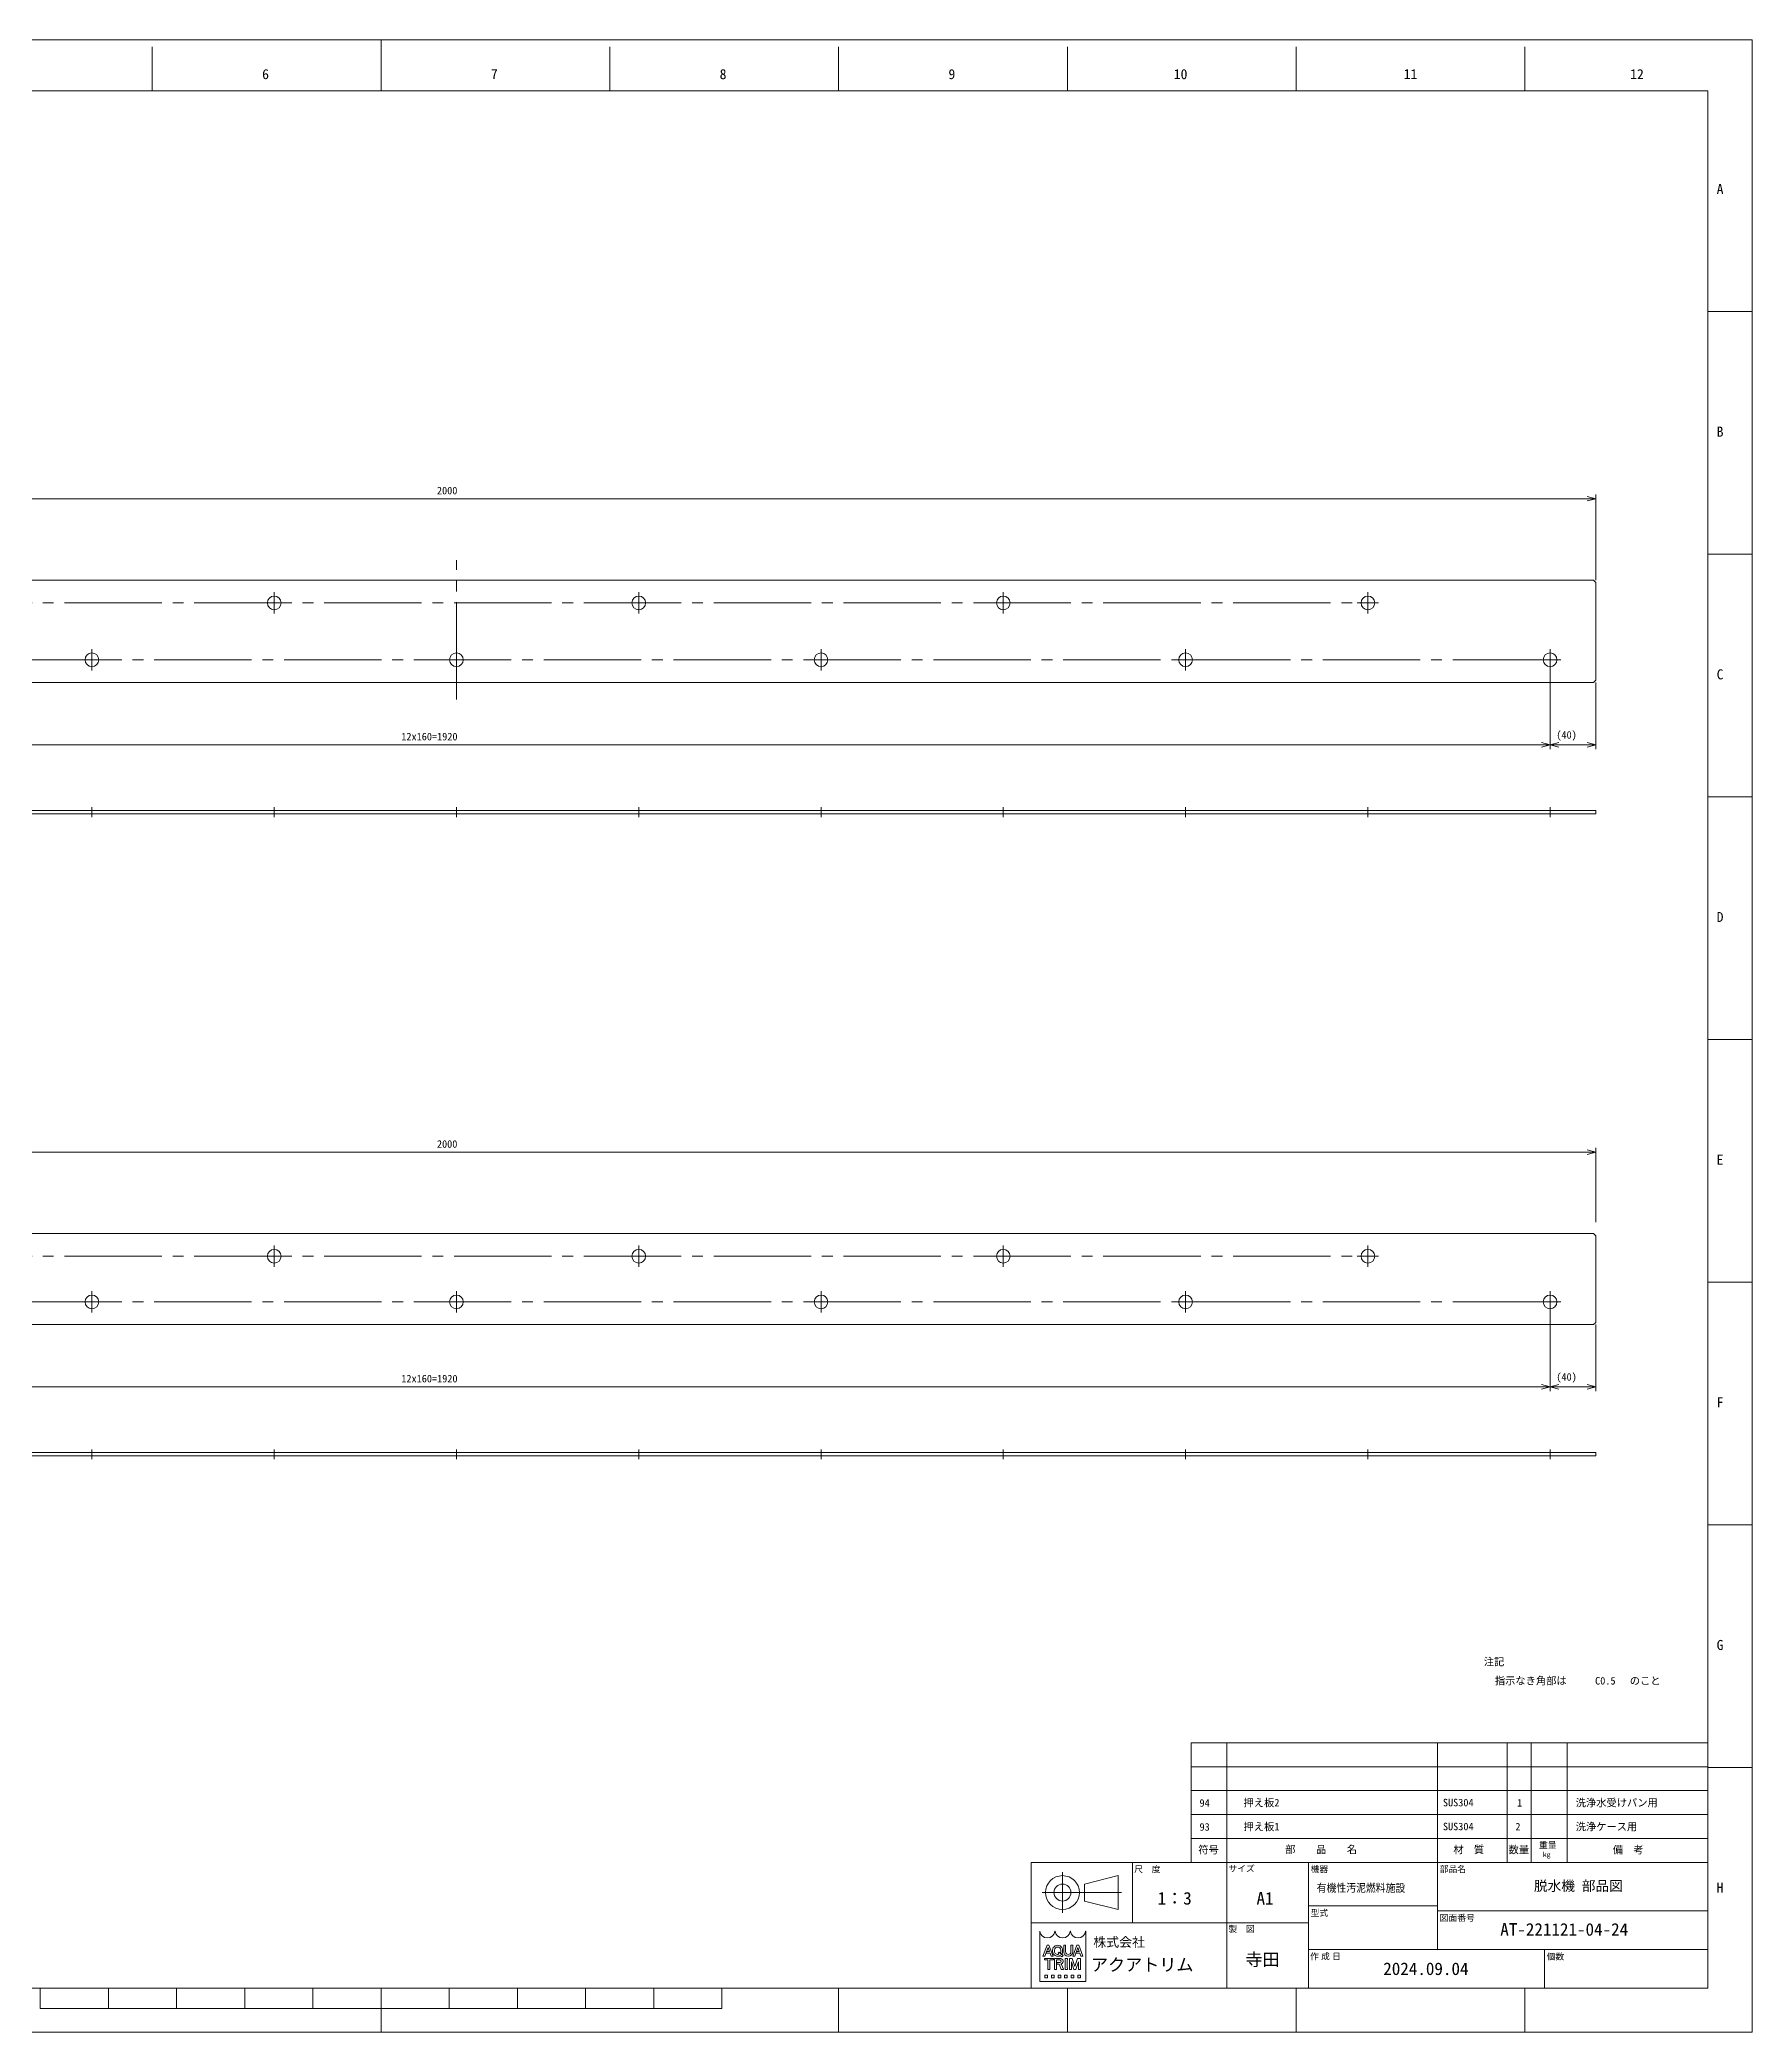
# Model space of a CAD drawing. Units: millimetres at full size. Extents: x -1242 to 1242, y -1213 to 882.
# Drawn here: x -261 to 1242, y -867 to 882 of the extents above; entities that cross this region are included whole.
import ezdxf
from ezdxf.enums import TextEntityAlignment as Align

# ---------------------------------------------------------------- set-up
doc = ezdxf.new("R2010")
doc.units = ezdxf.units.MM
doc.header["$LTSCALE"] = 9.4985
doc.linetypes.add('CHAIN2', pattern=[12, 9, -1, 1, -1])
for name, color, linetype, lineweight in [('0-0_90_FRAME', 2, 'Continuous', 9), ('0-1_91_BLANK', 6, 'Continuous', 9), ('0-2_08_DIM', 3, 'Continuous', 9), ('0-3_0', 134, 'Continuous', 9), ('0-4_05_CENTER', 2, 'CHAIN2', 9)]:
    doc.layers.add(name, color=color, linetype=linetype, lineweight=lineweight)
doc.layers.add('0-5_07_TEXT', color=3, linetype='Continuous')
doc.styles.add('ＭＳ ゴシック', font='')
doc.styles.add('ＭＳ Ｐゴシック', font='')
doc.styles.get('ＭＳ ゴシック').set_extended_font_data('MS Gothic')
doc.styles.get('ＭＳ Ｐゴシック').set_extended_font_data('MS PGothic')

# ---------------------------------------------------------------- blocks, each defined once
blk = doc.blocks.new('_Open30')
at = {"layer": '0-2_08_DIM'}
blk.add_line((0, 0), (-1, 0), dxfattribs=at)
blk.add_lwpolyline([(-1, 0.268), (0, 0), (-1, -0.268)], dxfattribs=at)

msp = doc.modelspace()

# ---------------------------------------------------------------- linework, layer by layer
at = {"layer": '0-0_90_FRAME'}
for p, q in [((-161.974, 836.694), (-161.974, 875.58)), ((239.626, 836.694), (239.626, 875.58)), ((440.427, 836.694), (440.427, 875.58)), ((641.227, 836.694), (641.227, 875.58)), ((842.027, 836.694), (842.027, 875.58)), ((1042.827, 836.694), (1042.827, 875.58)), ((1242.302, 643.088), (1203.416, 643.088)), ((1242.302, 430.096), (1203.416, 430.096)), ((1242.302, 217.104), (1203.416, 217.104)), ((1242.302, -208.879), (1203.416, -208.879)), ((1242.302, -421.871), (1203.416, -421.871)), ((749.751, -613.154), (1203.416, -613.154)), ((749.751, -613.154), (749.751, -718.154)), ((781.251, -613.154), (781.251, -718.154)), ((966.023, -613.154), (966.023, -718.154)), ((1027.355, -613.154), (1027.355, -718.154)), ((1048.355, -613.154), (1048.355, -718.154)), ((1079.855, -613.154), (1079.855, -718.154)), ((749.751, -634.154), (1203.416, -634.154)), ((1242.302, -634.862), (1203.416, -634.862)), ((749.751, -655.154), (1203.416, -655.154)), ((749.751, -676.154), (1203.416, -676.154)), ((749.751, -697.154), (1203.416, -697.154)), ((619.825, -800.513), (619.825, -800.467)), ((619.825, -800.513), (621.55, -800.513)), ((621.072, -802.434), (628.948, -802.434)), ((621.072, -802.434), (621.072, -803.779)), ((621.072, -803.779), (623.953, -803.779)), ((621.55, -800.513), (624.244, -792.947)), ((622.49, -797.98), (623.01, -796.52)), ((622.49, -797.98), (626.036, -797.98)), ((623.01, -796.52), (625.517, -796.52)), ((623.448, -790.907), (625.04, -790.907)), ((624.145, -812.04), (624.145, -803.971)), ((625.517, -796.52), (624.244, -792.947)), ((628.663, -800.467), (625.04, -790.907)), ((625.875, -812.04), (625.875, -803.971)), ((626.067, -803.779), (628.948, -803.779)), ((628.253, -795.134), (628.253, -796.286)), ((628.663, -800.513), (628.663, -800.467)), ((628.948, -802.434), (628.948, -803.779)), ((629.854, -795.247), (629.854, -796.169)), ((630.043, -802.434), (630.043, -812.04)), ((630.043, -802.434), (634.462, -802.434)), ((631.773, -803.779), (634.693, -803.779)), ((633.044, -797.966), (633.895, -797.063)), ((633.044, -797.966), (633.829, -798.73)), ((633.895, -797.063), (637.453, -799.995)), ((634.921, -797.862), (636.159, -798.882)), ((635.006, -799.875), (636.341, -801.175)), ((635.489, -795.247), (635.489, -796.169)), ((636.341, -801.175), (637.453, -799.995)), ((637.09, -795.134), (637.09, -796.286)), ((637.979, -796.634), (637.979, -790.907)), ((639.708, -790.907), (637.979, -790.907)), ((639.212, -802.434), (641.326, -802.434)), ((639.212, -802.434), (639.212, -803.779)), ((639.405, -810.503), (639.405, -803.971)), ((639.708, -796.286), (639.708, -790.907)), ((641.134, -810.503), (641.134, -803.971)), ((641.326, -802.434), (641.326, -803.779)), ((642.301, -800.513), (641.725, -800.513)), ((643.057, -802.434), (645.566, -802.434)), ((647.86, -809.411), (645.566, -802.434)), ((645.95, -800.513), (645.95, -800.467)), ((645.95, -800.513), (647.675, -800.513)), ((646.048, -796.634), (646.048, -790.907)), ((647.675, -800.513), (650.369, -792.947)), ((647.86, -809.411), (650.154, -802.434)), ((648.615, -797.98), (649.135, -796.52)), ((648.615, -797.98), (652.161, -797.98)), ((649.135, -796.52), (651.642, -796.52)), ((649.573, -790.907), (651.165, -790.907)), ((652.664, -802.434), (650.154, -802.434)), ((651.642, -796.52), (650.369, -792.947)), ((654.788, -800.467), (651.165, -790.907)), ((654.788, -800.513), (654.788, -800.467)), ((621.553, -817.071), (621.553, -819.376)), ((624.145, -812.04), (625.875, -812.04)), ((627.316, -817.071), (627.316, -819.376)), ((631.83, -807.488), (631.83, -806.143)), ((631.83, -806.143), (634.693, -806.143)), ((631.83, -807.488), (633.717, -807.488)), ((633.08, -817.071), (633.08, -819.376)), ((634.43, -807.97), (635.892, -812.04)), ((635.892, -812.04), (637.756, -812.04)), ((636.1, -807.91), (637.756, -811.963)), ((637.756, -811.963), (637.756, -812.04)), ((638.843, -817.071), (638.843, -819.376)), ((639.212, -812.04), (639.212, -810.695)), ((644.607, -817.071), (644.607, -819.376)), ((646.995, -812.04), (644.784, -805.316)), ((646.995, -812.04), (648.724, -812.04)), ((648.724, -812.04), (650.935, -805.316)), ((652.676, -817.071), (652.676, -819.376)), ((440.427, -867.18), (440.427, -828.468)), ((641.227, -867.18), (641.227, -828.468)), ((842.027, -867.18), (842.027, -828.468)), ((1042.827, -867.18), (1042.827, -828.468))]:
    msp.add_line(p, q, dxfattribs=at)
at = {"layer": '0-0_90_FRAME', "color": 6}
for p, q in [((38.826, 881.58), (38.826, 836.694)), ((1242.302, 4.113), (1203.416, 4.113)), ((-260.296, -846.416), (-260.296, -828.468)), ((-200.471, -846.416), (-200.471, -828.468)), ((-140.647, -846.416), (-140.647, -828.468)), ((-80.823, -846.416), (-80.823, -828.468)), ((-20.998, -846.416), (-20.998, -828.468)), ((38.826, -867.18), (38.826, -828.468)), ((98.65, -846.416), (98.65, -828.468)), ((158.475, -846.416), (158.475, -828.468)), ((218.299, -846.416), (218.299, -828.468)), ((278.123, -846.416), (278.123, -828.468)), ((337.947, -846.416), (337.947, -828.468)), ((-260.296, -846.416), (337.947, -846.416))]:
    msp.add_line(p, q, dxfattribs=at)
at = {"layer": '0-0_90_FRAME', "color": 134}
for p, q in [((636.888, -762.492), (636.888, -726.852)), ((698.516, -771.19), (698.516, -718.154)), ((749.751, -718.154), (1203.416, -718.154)), ((781.251, -828.468), (781.251, -718.154)), ((852.737, -828.468), (852.737, -718.154)), ((966.023, -718.154), (966.023, -794.526)), ((619.068, -744.672), (688.863, -744.672)), ((852.737, -756.34), (966.023, -756.34)), ((966.023, -760.583), (1203.416, -760.583)), ((852.737, -771.19), (609.416, -771.19)), ((852.737, -794.526), (1203.416, -794.526)), ((1060.144, -794.526), (1060.144, -828.468))]:
    msp.add_line(p, q, dxfattribs=at)
at = {"layer": '0-0_90_FRAME', "color": 6}
msp.add_lwpolyline([(-1125.764, -828.468), (1203.416, -828.468), (1203.416, 836.694), (-1125.764, 836.694)], close=True, dxfattribs=at)
at = {"layer": '0-0_90_FRAME', "color": 134}
for points in [[(609.416, -828.468), (1203.416, -828.468), (1203.416, -718.154), (609.416, -718.154)], [(656.193, -737.247), (685.893, -729.822), (685.893, -759.522), (656.193, -752.097)]]:
    msp.add_lwpolyline(points, close=True, dxfattribs=at)
at = {"layer": '0-0_90_FRAME'}
for points in [[(657.287, -778.455), (657.287, -822.834), (616.942, -822.834), (616.942, -778.455)], [(619.825, -800.513), (619.825, -800.467), (623.448, -790.907)], [(628.663, -800.513), (626.938, -800.513), (626.036, -797.98)], [(630.043, -812.04), (631.773, -812.04), (631.773, -803.779)], [(643.057, -802.434), (643.057, -812.04), (644.786, -812.04), (644.784, -805.316)], [(644.319, -796.286), (644.319, -790.907), (646.048, -790.907)], [(645.95, -800.513), (645.95, -800.467), (649.573, -790.907)], [(650.935, -805.316), (650.935, -812.04), (652.664, -812.04), (652.664, -802.434)], [(654.788, -800.513), (653.063, -800.513), (652.161, -797.98)], [(621.553, -817.071), (623.858, -817.071), (623.858, -819.376), (621.553, -819.376)], [(627.316, -817.071), (629.622, -817.071), (629.622, -819.376), (627.316, -819.376)], [(633.08, -817.071), (635.385, -817.071), (635.385, -819.376), (633.08, -819.376)], [(638.843, -817.071), (641.149, -817.071), (641.149, -819.376), (638.843, -819.376)], [(639.212, -812.04), (641.326, -812.04), (641.326, -810.695)], [(644.607, -817.071), (646.912, -817.071), (646.912, -819.376), (644.607, -819.376)], [(652.676, -817.071), (650.371, -817.071), (650.371, -819.376), (652.676, -819.376)]]:
    msp.add_lwpolyline(points, dxfattribs=at)
at = {"layer": '0-0_90_FRAME', "color": 134}
for radius in [14.85, 7.425]:
    msp.add_circle((636.888, -744.672), radius, dxfattribs=at)
at = {"layer": '0-0_90_FRAME'}
for centre, radius, start, end in [((616.942, -778.647), 0.192, 0, 90), ((630.39, -778.647), 0.192, 0, 180), ((630.39, -778.647), 0.192, 0, 90), ((643.839, -778.647), 0.192, 0, 180), ((657.287, -778.647), 0.192, 90, 180), ((623.953, -803.971), 0.192, 0, 90), ((626.067, -803.971), 0.192, 90, 180), ((634.652, -804.961), 1.183, 271.99706, 88.00294), ((642.04, -796.46), 4.065, 182.45003, 265.55526), ((639.212, -803.971), 0.192, 0, 90), ((643.137, -796.331), 3.43, 179.25279, 218.96457), ((642.013, -795.687), 3.198, 241.15773, 298.84227), ((641.326, -803.971), 0.192, 90, 180), ((641.986, -796.46), 4.065, 274.44474, 357.54997), ((640.889, -796.331), 3.43, 321.03543, 0.74721), ((633.717, -808.256), 0.768, 21.9283, 90), ((634.938, -808.386), 1.256, 22.27295, 58.55311), ((639.212, -810.503), 0.192, 270, 0), ((641.326, -810.503), 0.192, 180, 270)]:
    msp.add_arc(centre, radius, start, end, dxfattribs=at)
for centre, major_axis, ratio, start_param, end_param in [((623.666, -778.647), (-6.532, 0), 0.882353, 6.28318531, 9.42477796), ((637.114, -778.647), (-6.532, 0), 0.882353, 6.28318531, 9.42477796), ((650.563, -778.647), (-6.532, 0), 0.882353, 6.28318531, 9.42477796), ((632.672, -795.134), (-4.419, 0), 0.956522, 3.14159265, 6.28318531), ((632.672, -796.286), (-4.419, 0), 0.956522, 6.28318531, 8.41045586), ((632.672, -795.247), (2.818, 0), 0.994718, 6.28318531, 9.42477796), ((632.672, -796.173), (2.818, 0), 0.995036, 3.14159265, 5.13549259), ((634.462, -804.961), (-3.101, 0), 0.81482, 1.94406945, 4.71238898), ((632.672, -796.173), (2.818, 0), 0.995036, 5.63666712, 6.28318531), ((632.672, -796.286), (-4.419, 0), 0.956522, 2.48020459, 3.14159265)]:
    msp.add_ellipse(centre, major_axis=major_axis, ratio=ratio, start_param=start_param, end_param=end_param, dxfattribs=at)
at = {"layer": '0-1_91_BLANK'}
msp.add_lwpolyline([(-1242.302, -867.18), (1242.302, -867.18), (1242.302, 881.58), (-1242.302, 881.58)], close=True, dxfattribs=at)
at = {"layer": '0-2_08_DIM'}
for p, q in [((-887.508, 478.812), (1097.492, 478.812)), ((1104.992, 407.272), (1104.992, 482.562)), ((1064.992, 328.522), (1064.992, 259.115)), ((1064.992, 326.181), (1064.992, 259.115)), ((1104.992, 317.522), (1104.992, 259.115)), ((-847.508, 262.865), (1057.492, 262.865)), ((1072.492, 262.865), (1097.492, 262.865)), ((-887.508, -94.743), (1097.492, -94.743)), ((1104.992, -156.284), (1104.992, -90.993)), ((1064.992, -235.034), (1064.992, -304.441)), ((1064.992, -237.375), (1064.992, -304.441)), ((1104.992, -246.034), (1104.992, -304.441)), ((-847.508, -300.691), (1057.492, -300.691)), ((1072.492, -300.691), (1097.492, -300.691))]:
    msp.add_line(p, q, dxfattribs=at)
at = {"layer": '0-3_0'}
for points in [[(-893.008, 317.397), (1102.992, 317.397), (1104.992, 319.397), (1104.992, 405.397), (1102.992, 407.397), (-893.008, 407.397), (-895.008, 405.397), (-895.008, 319.397)], [(1104.992, 205.103), (1104.992, 202.103), (-895.008, 202.103), (-895.008, 205.103)], [(-893.008, -246.159), (1102.992, -246.159), (1104.992, -244.159), (1104.992, -168.159), (1102.992, -166.159), (-893.008, -166.159), (-895.008, -168.159), (-895.008, -244.159)], [(1104.992, -358.453), (1104.992, -361.453), (-895.008, -361.453), (-895.008, -358.453)]]:
    msp.add_lwpolyline(points, close=True, dxfattribs=at)
for centre in [(-55.008, 387.397), (264.992, 387.397), (584.992, 387.397), (904.992, 387.397), (-215.008, 337.397), (104.992, 337.397), (424.992, 337.397), (744.992, 337.397), (1064.992, 337.397), (-55.008, -186.159), (264.992, -186.159), (584.992, -186.159), (904.992, -186.159), (-215.008, -226.159), (104.992, -226.159), (424.992, -226.159), (744.992, -226.159), (1064.992, -226.159)]:
    msp.add_circle(centre, 6, dxfattribs=at)
at = {"layer": '0-4_05_CENTER'}
for p, q in [((104.992, 302.522), (104.992, 424.933)), ((-695.008, 387.397), (904.992, 387.397)), ((-45.667, 387.397), (-64.349, 387.397)), ((-55.008, 378.056), (-55.008, 396.738)), ((255.651, 387.397), (274.333, 387.397)), ((264.992, 378.056), (264.992, 396.738)), ((575.651, 387.397), (594.333, 387.397)), ((584.992, 378.056), (584.992, 396.738)), ((895.651, 387.397), (914.333, 387.397)), ((904.992, 378.056), (904.992, 396.738)), ((1064.992, 337.397), (-855.008, 337.397)), ((-205.667, 337.397), (-224.349, 337.397)), ((-215.008, 328.056), (-215.008, 346.738)), ((114.333, 337.397), (95.651, 337.397)), ((415.651, 337.397), (434.333, 337.397)), ((424.992, 328.056), (424.992, 346.738)), ((735.651, 337.397), (754.333, 337.397)), ((744.992, 328.056), (744.992, 346.738)), ((1055.651, 337.397), (1074.333, 337.397)), ((1064.992, 328.056), (1064.992, 346.738)), ((-215.008, 207.928), (-215.008, 199.339)), ((-55.008, 207.928), (-55.008, 199.339)), ((104.992, 207.928), (104.992, 199.339)), ((264.992, 207.928), (264.992, 199.339)), ((424.992, 207.928), (424.992, 199.339)), ((584.992, 207.928), (584.992, 199.339)), ((744.992, 207.928), (744.992, 199.339)), ((904.992, 207.928), (904.992, 199.339)), ((1064.992, 207.928), (1064.992, 199.339)), ((-695.008, -186.159), (904.992, -186.159)), ((-45.667, -186.159), (-64.349, -186.159)), ((-55.008, -195.5), (-55.008, -176.818)), ((255.651, -186.159), (274.333, -186.159)), ((264.992, -195.5), (264.992, -176.818)), ((575.651, -186.159), (594.333, -186.159)), ((584.992, -195.5), (584.992, -176.818)), ((895.651, -186.159), (914.333, -186.159)), ((904.992, -195.5), (904.992, -176.818)), ((1064.992, -226.159), (-855.008, -226.159)), ((-205.667, -226.159), (-224.349, -226.159)), ((-215.008, -235.5), (-215.008, -216.818)), ((114.333, -226.159), (95.651, -226.159)), ((104.992, -235.5), (104.992, -216.818)), ((415.651, -226.159), (434.333, -226.159)), ((424.992, -235.5), (424.992, -216.818)), ((735.651, -226.159), (754.333, -226.159)), ((744.992, -235.5), (744.992, -216.818)), ((1055.651, -226.159), (1074.333, -226.159)), ((1064.992, -235.5), (1064.992, -216.818)), ((-215.008, -355.628), (-215.008, -364.216)), ((-55.008, -355.628), (-55.008, -364.216)), ((104.992, -355.628), (104.992, -364.216)), ((264.992, -355.628), (264.992, -364.216)), ((424.992, -355.628), (424.992, -364.216)), ((584.992, -355.628), (584.992, -364.216)), ((744.992, -355.628), (744.992, -364.216)), ((904.992, -355.628), (904.992, -364.216)), ((1064.992, -355.628), (1064.992, -364.216))]:
    msp.add_line(p, q, dxfattribs=at)

# ---------------------------------------------------------------- block references
at = {"layer": '0-2_08_DIM', "xscale": 7.5, "yscale": 7.5}
for p in [(1104.992, 478.812), (1064.992, 262.865), (1104.992, 262.865), (1104.992, -94.743), (1064.992, -300.691), (1104.992, -300.691)]:
    msp.add_blockref('_Open30', p, dxfattribs=at)
at = {"layer": '0-2_08_DIM', "xscale": 7.5, "yscale": 7.5, "rotation": 180}
for p in [(1064.992, 262.865), (1064.992, -300.691)]:
    msp.add_blockref('_Open30', p, dxfattribs=at)

# ---------------------------------------------------------------- texts
at = {"layer": '0-0_90_FRAME', "color": 134}
for s, height, style, p in [('6', 8.798, 'ＭＳ ゴシック', (-65.574, 844.439)), ('7', 8.798, 'ＭＳ ゴシック', (135.226, 844.439)), ('8', 8.798, 'ＭＳ ゴシック', (336.026, 844.439)), ('9', 8.798, 'ＭＳ ゴシック', (536.827, 844.439)), ('10', 8.798, 'ＭＳ ゴシック', (734.627, 844.439)), ('11', 8.798, 'ＭＳ ゴシック', (936.427, 844.439)), ('12', 8.798, 'ＭＳ ゴシック', (1135.227, 844.439)), ('A', 8.798, 'ＭＳ ゴシック', (1211.146, 743.584)), ('B', 8.798, 'ＭＳ ゴシック', (1211.146, 530.592)), ('C', 8.798, 'ＭＳ ゴシック', (1211.146, 317.6)), ('D', 8.798, 'ＭＳ ゴシック', (1211.146, 104.609)), ('E', 8.798, 'ＭＳ ゴシック', (1211.146, -108.383)), ('F', 8.798, 'ＭＳ ゴシック', (1211.146, -321.375)), ('G', 8.798, 'ＭＳ ゴシック', (1211.146, -534.367)), ('尺\u3000度', 5.499, 'ＭＳ Ｐゴシック', (699.861, -728.547)), ('サイズ', 5.499, 'ＭＳ Ｐゴシック', (782.597, -727.987)), ('機器', 5.499, 'ＭＳ Ｐゴシック', (854.776, -728.423)), ('部品名', 5.499, 'ＭＳ Ｐゴシック', (968.062, -728.423)), ('脱水機 部品図', 8.798, 'ＭＳ ゴシック', (1050.793, -745.787)), ('1：3', 11, 'ＭＳ ゴシック', (720.391, -758.46)), ('A1', 11, 'ＭＳ ゴシック', (807.248, -758.46)), ('H', 8.798, 'ＭＳ ゴシック', (1211.146, -747.358)), ('型式', 5.499, 'ＭＳ Ｐゴシック', (854.776, -766.984)), ('図面番号', 5.499, 'ＭＳ Ｐゴシック', (968.062, -771.226)), ('製\u3000図', 5.499, 'ＭＳ Ｐゴシック', (782.597, -781.023)), ('AT-221121-04-24', 11, 'ＭＳ ゴシック', (1021.207, -785.795)), ('寺田', 11, 'ＭＳ ゴシック', (797.502, -812.252)), ('作 成 日', 5.499, 'ＭＳ Ｐゴシック', (854.258, -805.079)), ('個数', 5.499, 'ＭＳ Ｐゴシック', (1061.926, -805.287)), ('2024.09.04', 11, 'ＭＳ ゴシック', (918.491, -820.321))]:
    msp.add_text(s, height=height, dxfattribs=dict(at, style=style)).set_placement(p, align=Align.BOTTOM_LEFT)
at = {"layer": '0-0_90_FRAME', "color": 3, "style": 'ＭＳ ゴシック'}
for s, height, p in [('94', 6.598, (757.229, -671.287)), ('押え板2', 6.598, (795.882, -671.055)), ('SUS304', 6.598, (970.857, -670.936)), ('1', 6.598, (1035.948, -671.136)), ('洗浄水受けパン用', 6.598, (1087.43, -671.088)), ('93', 6.598, (757.229, -692.287)), ('押え板1', 6.598, (795.882, -692.055)), ('SUS304', 6.598, (970.857, -691.936)), ('2', 6.598, (1034.448, -692.136)), ('重量', 5.499, (1055.215, -707.375)), ('洗浄ケース用', 6.598, (1087.43, -692.088)), ('符号', 6.598, (756.165, -712.435)), ('部\u3000\u3000品\u3000\u3000名', 6.598, (832.462, -712.108)), ('材\u3000質', 6.598, (980.028, -712.216)), ('数量', 6.598, (1028.458, -712.284)), ('kg', 4.399, (1058.53, -714.714)), ('備  考', 6.598, (1119.997, -712.435))]:
    msp.add_text(s, height=height, dxfattribs=at).set_placement(p, align=Align.BOTTOM_LEFT)
at = {"layer": '0-0_90_FRAME', "color": 134, "style": 'ＭＳ ゴシック', "width": 0.9}
msp.add_text('有機性汚泥燃料施設', height=7.038, dxfattribs=at).set_placement((860.06, -746.217), align=Align.BOTTOM_LEFT)
at = {"layer": '0-0_90_FRAME', "style": 'ＭＳ ゴシック'}
for s, height, p in [('株式会社', 8.315, (663.99, -794.766)), ('アクアトリム', 11, (661.901, -816.795))]:
    msp.add_text(s, height=height, dxfattribs=at).set_placement(p, align=Align.BOTTOM_LEFT)
at = {"layer": '0-2_08_DIM', "style": 'ＭＳ ゴシック'}
for s, p in [('2000', (87.849, 480.687)), ('12x160=1920', (56.564, 264.74)), ('(40)', (1070.421, 266.24)), ('2000', (87.849, -92.868)), ('12x160=1920', (56.564, -298.816)), ('(40)', (1070.421, -297.316))]:
    msp.add_text(s, height=6.598, dxfattribs=at).set_placement(p, align=Align.BOTTOM_LEFT)
at = {"layer": '0-5_07_TEXT'}
for s, style, p in [('注記', 'ＭＳ Ｐゴシック', (1006.76, -547.3)), ('\u3000指示なき角部は', 'ＭＳ Ｐゴシック', (1007.48, -564.037)), ('C0.5', 'ＭＳ ゴシック', (1104.455, -564.037)), ('のこと', 'ＭＳ Ｐゴシック', (1134.884, -564.037))]:
    msp.add_text(s, height=6.598, dxfattribs=dict(at, style=style)).set_placement(p, align=Align.BOTTOM_LEFT)

doc.saveas('drawing.dxf')
